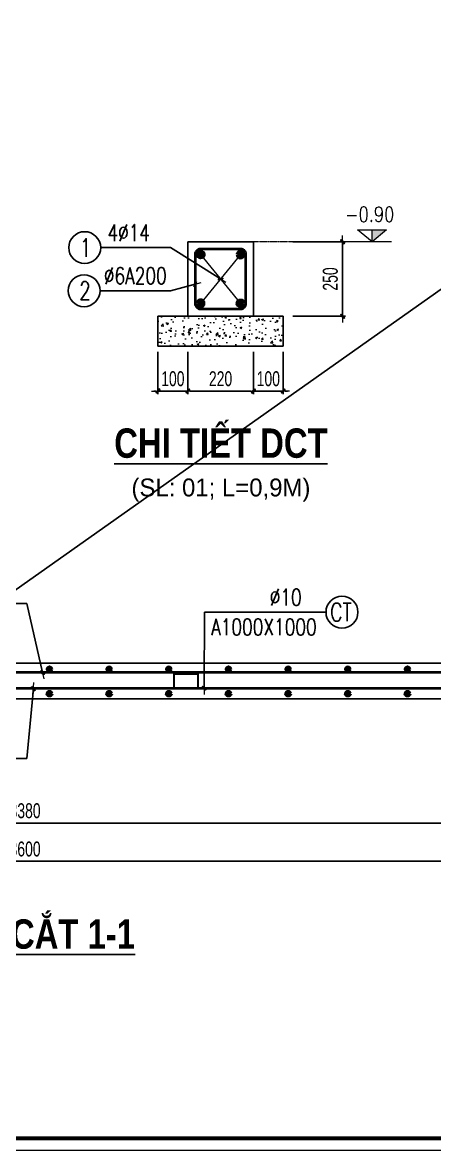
# Model space of a CAD drawing. Header units: millimetres. Extents: x -178395 to 493851, y -561170 to -280028.
# Drawn here: x -95267 to -88365, y -480365 to -461455 of the extents above; entities that cross this region are included whole.
import ezdxf
from ezdxf.enums import TextEntityAlignment as Align

# ---------------------------------------------------------------- set-up
doc = ezdxf.new("R2010")
doc.units = ezdxf.units.MM
doc.header["$MEASUREMENT"] = 0
doc.header["$PDMODE"] = 32
doc.linetypes.add('CENTER', pattern=[2, 1.25, -0.25, 0.25, -0.25])
doc.layers.get('Defpoints').update_dxf_attribs({"color": 1})
for name, color, linetype, lineweight in [('Dim', 252, 'Continuous', 13), ('Khungten_LCDI', 7, 'Continuous', 5), ('LC Dim', 8, 'Continuous', 18), ('LC Hatch', 252, 'Continuous', 9), ('LC Net dam 1', 30, 'Continuous', 30), ('LC Net dam2', 6, 'Continuous', 40), ('LC Net dam3', 1, 'Continuous', 60), ('LC Net thay', 63, 'Continuous', 25), ('LC Text1', 3, 'Continuous', 20), ('LC Text2', 7, 'Continuous', 25), ('truc', 76, 'CENTER', 9)]:
    doc.layers.add(name, color=color, linetype=linetype, lineweight=lineweight)
doc.layers.add('KCS_Plotter', color=11, linetype='Continuous', plot=False)
doc.styles.add('1', font='vnsimli.shx', dxfattribs={"width": 0.6})
doc.styles.add('HOATBIF', font='hoatbif.shx', dxfattribs={"width": 0.7})
doc.styles.add('Khungten', font='VHAVAN.TTF', dxfattribs={"width": 0.9, "height": 5000})
doc.styles.add('LC 1', font='VHAVANB.TTF')
doc.styles.add('LC 3', font='vnsimli.shx', dxfattribs={"width": 0.75})
doc.styles.add('LC3', font='VHARIALB.TTF', dxfattribs={"width": 0.8})
doc.styles.add('T1', font='Vnsimli.shx', dxfattribs={"width": 0.8})
doc.styles.add('Title', font='VHBLACK.TTF', dxfattribs={"width": 0.8})
doc.dimstyles.new('1-100', dxfattribs={"dimscale": 100, "dimtxt": 2.5, "dimasz": 0.35, "dimexe": 0.5, "dimexo": 0, "dimgap": 0.8, "dimtad": 1, "dimdec": 0, "dimzin": 0, "dimdsep": 46, "dimtxsty": 'HOATBIF', "dimblk1": 'DOT', "dimblk2": 'DOT', "dimsah": 1, "dimcen": -1, "dimdle": 1, "dimclrd": 256, "dimclre": 256, "dimclrt": 4, "dimadec": 3, "dimazin": 2, "dimtfac": 0.333333, "dimtdec": 0, "dimtix": 1, "dimtmove": 2, "dimatfit": 3, "dimldrblk": 'DOT', "dimfxl": 1, "dimtvp": 0.833333, "dimtolj": 1, "dimtzin": 0, "dimarcsym": 0})
doc.dimstyles.new('1-100$7', dxfattribs={"dimtxt": 230, "dimasz": 300, "dimexe": 50, "dimexo": 300, "dimgap": 80, "dimtad": 1, "dimdec": 3, "dimzin": 12, "dimdsep": 46, "dimtxsty": '1', "dimblk1": 'ARCHTICK', "dimblk2": 'ARCHTICK', "dimsah": 1, "dimcen": 0.09, "dimdle": 160, "dimclrd": 6, "dimclre": 6, "dimclrt": 2, "dimadec": 3, "dimazin": 3, "dimtfac": 1, "dimtdec": 3, "dimtix": 1, "dimtmove": 2, "dimatfit": 3, "dimldrblk": 'DOTSMALL', "dimfxl": 1, "dimtolj": 1, "dimtzin": 15, "dimarcsym": 0})
doc.dimstyles.new('1-110', dxfattribs={"dimscale": 110, "dimtxt": 2.5, "dimasz": 0.35, "dimexe": 0.5, "dimexo": 1, "dimgap": 0.8, "dimtad": 1, "dimdec": 0, "dimzin": 0, "dimdsep": 46, "dimtxsty": 'HOATBIF', "dimblk1": 'DOT', "dimblk2": 'DOT', "dimsah": 1, "dimcen": -1, "dimdle": 1, "dimclrd": 256, "dimclre": 256, "dimclrt": 4, "dimadec": 3, "dimazin": 2, "dimtfac": 0.333333, "dimtdec": 0, "dimtix": 1, "dimtmove": 2, "dimatfit": 3, "dimldrblk": 'DOT', "dimfxl": 1, "dimtvp": 0.833333, "dimtolj": 1, "dimtzin": 0, "dimarcsym": 0})

# ---------------------------------------------------------------- blocks, each defined once
blk = doc.blocks.new('lcdi fix')
at = {"layer": 'Defpoints', "lineweight": 0}
blk.add_lwpolyline([(-1200, -14850), (-1200, 14850), (40800, 14850), (40800, -14850)], close=True, dxfattribs=at)
at = {"layer": 'Khungten_LCDI', "color": 5, "lineweight": 60}
blk.add_lwpolyline([(0, -14650), (0, 14650), (40600, 14650), (40600, -14650)], close=True, dxfattribs=at)
at = {"color": 7, "style": 'Khungten', "width": 0.8}
for tag, p in [('REVISION', (39499, -10746)), ('NGAYHT', (39546, -11609))]:
    blk.add_attdef(tag, text='', height=200, dxfattribs=at).set_placement(p, align=Align.CENTER)
at = {"layer": 'LC Text1', "color": 3, "style": 'LC 1', "width": 1.834006}
for tag, p, p2 in [('TENBANVE1', (36913, -8886), (40339, -8886)), ('TENBANVE2', (36913, -9562), (40339, -9562))]:
    blk.add_attdef(tag, text='', height=250, dxfattribs=at).set_placement(p, p2, align=Align.FIT)
at = {"layer": 'LC Text1', "style": 'Title', "width": 0.7}
blk.add_attdef('SOBANVE', text='', height=250, dxfattribs=at).set_placement((39562, -13896), align=Align.CENTER)
blk = doc.blocks.new('DOT')
at = {"layer": 'LC Dim'}
blk.add_line((-3, 0), (3, 0), dxfattribs=at)
at = {"layer": 'LC Dim', "color": 4}
blk.add_line((-1, -1), (1, 1), dxfattribs=at)
blk.add_lwpolyline([(0.5, 1), (-1, -0.5), (-0.5, -1), (1, 0.5)], close=True, dxfattribs=at)
blk = doc.blocks.new('*D660')
at = {"layer": 'Defpoints', "color": 0, "transparency": 16777216}
for p in [(-90740, -465129), (-90740, -466379), (-89904, -466379)]:
    blk.add_point(p, dxfattribs=at)
at = {"layer": 'Dim', "lineweight": -2, "transparency": 16777216}
for p, q in [((-90740, -465129), (-89854, -465129)), ((-89904, -465164), (-89904, -466344)), ((-90740, -466379), (-89854, -466379))]:
    blk.add_line(p, q, dxfattribs=at)
at = {"layer": 'Dim', "lineweight": -2, "transparency": 16777216, "xscale": 35, "yscale": 35, "zscale": 35}
for p, rotation in [((-89904, -465129), 90), ((-89904, -466379), 270)]:
    blk.add_blockref('DOT', p, dxfattribs=dict(at, rotation=rotation))
at = {"layer": 'Dim', "color": 4, "transparency": 16777216, "insert": (-90109, -465754), "char_height": 250, "attachment_point": 5, "rotation": 90, "style": 'HOATBIF'}
blk.add_mtext('\\A1;250', dxfattribs=at)
blk = doc.blocks.new('_Dot')
at = {"color": 0, "linetype": 'ByBlock', "lineweight": -2}
blk.add_line((-0.5, 0), (-1, 0), dxfattribs=at)
at = {"color": 0, "linetype": 'ByBlock', "const_width": 0.5}
blk.add_lwpolyline([(-0.25, 0, 1), (0.25, 0, 1)], format="xyb", close=True, dxfattribs=at)
blk = doc.blocks.new('Caodo1')
at = {"layer": 'LC Text1'}
blk.add_hatch(color=4, dxfattribs=at).paths.add_polyline_path([(0, 200), (0, 0), (243, 200)])
at = {"layer": 'LC Text1', "color": 4}
for p, q in [((0, 0), (0, 200)), ((324, 0), (-324, 0))]:
    blk.add_line(p, q, dxfattribs=at)
blk.add_lwpolyline([(-243, 200), (243, 200), (0, 0), (0, 0)], close=True, dxfattribs=at)
at = {"layer": 'LC Text1', "color": 4, "style": 'T1', "width": 0.8}
blk.add_attdef('%%P0,00', text='', height=250, dxfattribs=at).set_placement((-39, 460), align=Align.MIDDLE_CENTER)
blk = doc.blocks.new('theptron1')
at = {"layer": 'LC Net dam3'}
for p, q in [((-0.5, 0), (0.5, 0)), ((-0.35, 0.35), (0.35, -0.35)), ((0.35, 0.35), (-0.35, -0.35)), ((0, 0.5), (0, -0.5))]:
    blk.add_line(p, q, dxfattribs=at)
blk.add_circle((0, 0), 0.5, dxfattribs=at)
blk = doc.blocks.new('*D648')
at = {"layer": 'Defpoints', "color": 0, "transparency": 16777216}
for p in [(-92999, -466977), (-92499, -466977), (-92499, -467633)]:
    blk.add_point(p, dxfattribs=at)
at = {"layer": 'Dim', "lineweight": -2, "transparency": 16777216}
for p, q in [((-92999, -466977), (-92999, -467683)), ((-92499, -466977), (-92499, -467683)), ((-93034, -467633), (-93069, -467633)), ((-92999, -467633), (-92499, -467633)), ((-92464, -467633), (-92429, -467633))]:
    blk.add_line(p, q, dxfattribs=at)
at = {"layer": 'Dim', "lineweight": -2, "transparency": 16777216, "xscale": 35, "yscale": 35, "zscale": 35}
blk.add_blockref('DOT', (-92999, -467633), dxfattribs=at)
at = {"layer": 'Dim', "lineweight": -2, "transparency": 16777216, "xscale": 35, "yscale": 35, "zscale": 35, "rotation": 180}
blk.add_blockref('DOT', (-92499, -467633), dxfattribs=at)
at = {"layer": 'Dim', "color": 4, "transparency": 16777216, "insert": (-92749, -467428), "char_height": 250, "attachment_point": 5, "style": 'HOATBIF'}
blk.add_mtext('\\A1;100', dxfattribs=at)
blk = doc.blocks.new('*D649')
at = {"layer": 'Defpoints', "color": 0, "transparency": 16777216}
for p in [(-92499, -466977), (-91399, -466977), (-91399, -467633)]:
    blk.add_point(p, dxfattribs=at)
at = {"layer": 'Dim', "lineweight": -2, "transparency": 16777216}
for p, q in [((-92499, -466977), (-92499, -467683)), ((-91399, -466977), (-91399, -467683)), ((-92464, -467633), (-91434, -467633))]:
    blk.add_line(p, q, dxfattribs=at)
at = {"layer": 'Dim', "lineweight": -2, "transparency": 16777216, "xscale": 35, "yscale": 35, "zscale": 35, "rotation": 180}
blk.add_blockref('DOT', (-92499, -467633), dxfattribs=at)
at = {"layer": 'Dim', "lineweight": -2, "transparency": 16777216, "xscale": 35, "yscale": 35, "zscale": 35}
blk.add_blockref('DOT', (-91399, -467633), dxfattribs=at)
at = {"layer": 'Dim', "color": 4, "transparency": 16777216, "insert": (-91949, -467428), "char_height": 250, "attachment_point": 5, "style": 'HOATBIF'}
blk.add_mtext('\\A1;220', dxfattribs=at)
blk = doc.blocks.new('*D650')
at = {"layer": 'Defpoints', "color": 0, "transparency": 16777216}
for p in [(-91399, -466977), (-90899, -466977), (-90899, -467633)]:
    blk.add_point(p, dxfattribs=at)
at = {"layer": 'Dim', "lineweight": -2, "transparency": 16777216}
for p, q in [((-91399, -466977), (-91399, -467683)), ((-90899, -466977), (-90899, -467683)), ((-91434, -467633), (-91469, -467633)), ((-91399, -467633), (-90899, -467633)), ((-90864, -467633), (-90829, -467633))]:
    blk.add_line(p, q, dxfattribs=at)
at = {"layer": 'Dim', "lineweight": -2, "transparency": 16777216, "xscale": 35, "yscale": 35, "zscale": 35}
blk.add_blockref('DOT', (-91399, -467633), dxfattribs=at)
at = {"layer": 'Dim', "lineweight": -2, "transparency": 16777216, "xscale": 35, "yscale": 35, "zscale": 35, "rotation": 180}
blk.add_blockref('DOT', (-90899, -467633), dxfattribs=at)
at = {"layer": 'Dim', "color": 4, "transparency": 16777216, "insert": (-91149, -467428), "char_height": 250, "attachment_point": 5, "style": 'HOATBIF'}
blk.add_mtext('\\A1;100', dxfattribs=at)
blk = doc.blocks.new('TIEUDE1')
at = {"layer": 'LC Text2', "color": 7, "style": 'LC 1'}
blk.add_attdef('TIªU§Ò', text='', height=5, dxfattribs=at).set_placement((0, 0), align=Align.BOTTOM_CENTER)
blk.add_attdef('TL', text='', height=3, dxfattribs=at).set_placement((0, -2), align=Align.TOP_CENTER)
blk = doc.blocks.new('*D684')
at = {"layer": 'Defpoints', "color": 0, "transparency": 16777216}
for p in [(-103675, -474283), (-86775, -474283), (-86775, -474876)]:
    blk.add_point(p, dxfattribs=at)
at = {"layer": 'LC Dim', "lineweight": -2, "transparency": 16777216}
for p, q in [((-103675, -474383), (-103675, -474926)), ((-86775, -474383), (-86775, -474926)), ((-103640, -474876), (-86810, -474876))]:
    blk.add_line(p, q, dxfattribs=at)
at = {"layer": 'LC Dim', "lineweight": -2, "transparency": 16777216, "xscale": 35, "yscale": 35, "zscale": 35, "rotation": 180}
blk.add_blockref('DOT', (-103675, -474876), dxfattribs=at)
at = {"layer": 'LC Dim', "lineweight": -2, "transparency": 16777216, "xscale": 35, "yscale": 35, "zscale": 35}
blk.add_blockref('DOT', (-86775, -474876), dxfattribs=at)
at = {"layer": 'LC Dim', "color": 4, "transparency": 16777216, "insert": (-95225, -474671), "char_height": 250, "attachment_point": 5, "style": 'HOATBIF'}
blk.add_mtext('\\A1;3380', dxfattribs=at)
blk = doc.blocks.new('*D686')
at = {"layer": 'Defpoints', "color": 0, "transparency": 16777216}
for p in [(-104225, -474513), (-86225, -474513), (-104225, -475518)]:
    blk.add_point(p, dxfattribs=at)
at = {"layer": 'LC Dim', "lineweight": -2, "transparency": 16777216}
for p, q in [((-104225, -474613), (-104225, -475568)), ((-86225, -474613), (-86225, -475568)), ((-86260, -475518), (-104190, -475518))]:
    blk.add_line(p, q, dxfattribs=at)
at = {"layer": 'LC Dim', "lineweight": -2, "transparency": 16777216, "xscale": 35, "yscale": 35, "zscale": 35, "rotation": 180}
blk.add_blockref('DOT', (-104225, -475518), dxfattribs=at)
at = {"layer": 'LC Dim', "lineweight": -2, "transparency": 16777216, "xscale": 35, "yscale": 35, "zscale": 35}
blk.add_blockref('DOT', (-86225, -475518), dxfattribs=at)
at = {"layer": 'LC Dim', "color": 4, "transparency": 16777216, "insert": (-95225, -475313), "char_height": 250, "attachment_point": 5, "style": 'HOATBIF'}
blk.add_mtext('\\A1;3600', dxfattribs=at)

msp = doc.modelspace()

# ---------------------------------------------------------------- hatches: boundary and pattern name
at = {"layer": 'LC Hatch'}
h = msp.add_hatch(dxfattribs=at)
h.set_pattern_fill('AR-CONC', color=256, scale=42.8571)
h.set_pattern_definition([(50, (-1626756.8, -717463.73), (307.396914, -26.893745), [32.142825, -353.571075]), (355, (-1626756.8, -717463.73), (-59.4648, 322.367735), [25.71426, -282.85686]), (100.4514, (-1626731.2, -717465.97), (247.932344, 295.473794), [27.3172, -300.489176]), (46.1842, (-1626756.8, -717378), (457.38856, -70.93665), [48.21424, -530.35661]), (96.6356, (-1626718.7, -717383.93), (400.56933, 417.47867), [40.9758, -450.73369]), (351.1842, (-1626756.8, -717378), (400.569, 417.47898), [38.57139, -424.28529]), (21, (-1626713.95, -717399.44), (255.817052, -172.55078), [32.142825, -353.571075]), (326, (-1626713.95, -717399.44), (104.277895, 310.77828), [25.71426, -282.85686]), (71.4514, (-1626692.64, -717413.82), (360.09505, 138.22722), [27.3172, -300.489176]), (37.5, (-1626756.81, -717463.73), (5.211361, 142.668652), [0, -279.428292, 0, -287.14257, 0, -283.928288]), (7.5, (-1626756.81, -717463.73), (112.743975, 169.033422), [0, -163.714122, 0, -272.999727, 0, -108.214178]), (327.5, (-1626852.38, -717463.73), (228.780815, -9.666364), [0, -107.14275, 0, -334.28538, 0, -443.570985]), (317.5, (-1626895.24, -717463.73), (249.93668, 42.902092), [0, -139.285575, 0, -221.999778, 0, -314.999685])])
h.paths.add_polyline_path([(-90899.3, -466878.9), (-90899.3, -466378.9), (-92999.3, -466378.9), (-92999.3, -466878.9)])

# ---------------------------------------------------------------- linework, layer by layer
at = {"layer": 'Dim'}
for p, q in [((-92283.7, -465344.4), (-91614.8, -466163.3)), ((-91614.8, -465344.4), (-92283.7, -466163.3))]:
    msp.add_line(p, q, dxfattribs=at)
at = {"layer": 'KCS_Plotter', "ltscale": 250}
msp.add_line((-108674.7, -480365.4), (-66674.7, -450665.4), dxfattribs=at)
at = {"layer": 'LC Net dam 1'}
msp.add_lwpolyline([(-92946.9, -472615.7), (-92724.9, -472615.7), (-92724.9, -472373.5), (-92331.8, -472373.5), (-92331.8, -472615.7), (-92116.9, -472615.7)], dxfattribs=at)
at = {"layer": 'LC Net dam2'}
for p, q in [((-85813.3, -472353.8), (-104637, -472353.8)), ((-85859.1, -472622.7), (-104591.2, -472622.7))]:
    msp.add_line(p, q, dxfattribs=at)
msp.add_lwpolyline([(-92288.3, -466253.9), (-91610.3, -466253.9, 0.4142136), (-91524.3, -466167.8), (-91524.3, -465339.9, 0.4142136), (-91610.3, -465253.9), (-92288.3, -465253.9, 0.4142136), (-92374.3, -465339.9), (-92374.3, -466167.8, 0.4142136)], format="xyb", close=True, dxfattribs=at)
at = {"layer": 'LC Net thay', "ltscale": 2}
for p, q in [((-91399.3, -465128.9), (-92499.3, -465128.9)), ((-92499.3, -465128.9), (-92499.3, -466378.9)), ((-91399.3, -466378.9), (-91399.3, -465128.9)), ((-90899.3, -466378.9), (-92999.3, -466378.9)), ((-90899.3, -466878.9), (-92999.3, -466878.9))]:
    msp.add_line(p, q, dxfattribs=at)
at = {"layer": 'LC Net thay'}
for p, q in [((-92999.3, -466378.9), (-92999.3, -466878.9)), ((-90899.3, -466378.9), (-90899.3, -466878.9)), ((-104775.2, -472195.3), (-85675.2, -472195.3)), ((-103675.2, -472795.3), (-86775.2, -472795.3))]:
    msp.add_line(p, q, dxfattribs=at)
at = {"layer": 'LC Text2', "ltscale": 100}
for centre in [(-94225.9, -465228.5), (-94236.8, -465950.9), (-89914.8, -471339.8)]:
    msp.add_circle(centre, 267.5, dxfattribs=at)
at = {"layer": 'truc'}
msp.add_line((-89732.5, -465128.9), (-91399.3, -465128.9), dxfattribs=at)

# ---------------------------------------------------------------- block references
at = {"layer": 'LC Dim', "yscale": 100.000000000162, "zscale": 100.000000000162}
for p, xscale in [((-92283.7, -465344.4), 100.000000000162), ((-91614.8, -465344.4), -100.000000000162)]:
    msp.add_blockref('theptron1', p, dxfattribs=dict(at, xscale=xscale))
at = {"layer": 'LC Dim', "rotation": 180}
for p, xscale, yscale, zscale in [((-92283.7, -466163.3), -100.000000000162, 100.000000000162, 100.000000000162), ((-91614.8, -466163.3), 100.000000000162, 100.000000000162, 100.000000000162), ((-94815.7, -472297.3), 64.00000000010367, 64.00000000010367, 64.00000000010367), ((-93815.7, -472297.3), 64.00000000010367, 64.00000000010367, 64.00000000010367), ((-92815.7, -472297.3), 64.00000000010367, 64.00000000010367, 64.00000000010367), ((-91815.7, -472297.3), 64.00000000010367, 64.00000000010367, 64.00000000010367), ((-90815.7, -472297.3), 64.00000000010367, 64.00000000010367, 64.00000000010367), ((-89815.7, -472297.3), 64.00000000010367, 64.00000000010367, 64.00000000010367), ((-88815.7, -472297.3), 64.00000000010367, 64.00000000010367, 64.00000000010367), ((-94815.7, -472705.7), 64.00000000010367, 64.00000000010367, 64.00000000010367), ((-93815.7, -472705.7), 64.00000000010367, 64.00000000010367, 64.00000000010367), ((-92815.7, -472705.7), 64.00000000010367, 64.00000000010367, 64.00000000010367), ((-91815.7, -472705.7), 64.00000000010367, 64.00000000010367, 64.00000000010367), ((-90815.7, -472705.7), 64.00000000010367, 64.00000000010367, 64.00000000010367), ((-89815.7, -472705.7), 64.00000000010367, 64.00000000010367, 64.00000000010367), ((-88815.7, -472705.7), 64.00000000010367, 64.00000000010367, 64.00000000010367)]:
    msp.add_blockref('theptron1', p, dxfattribs=dict(at, xscale=xscale, yscale=yscale, zscale=zscale))
at = {"layer": 'LC Net thay'}
msp.add_blockref('lcdi fix', (-107474.7, -465515.4), dxfattribs=at)
at = {"layer": 'LC Text1'}
ref = msp.add_blockref('Caodo1', (-89408.8, -465128.9), dxfattribs=at)
ref.add_attrib('%%P0,00', '-0.90', dxfattribs={"layer": 'LC Text2', "height": 250, "style": 'T1', "width": 0.8}).set_placement((-89447.9, -464669.4), align=Align.MIDDLE_CENTER)
at = {"layer": 'LC Text2'}
ref = msp.add_blockref('TIEUDE1', (-91942.8, -468900), dxfattribs=dict(at, xscale=100.0000000001933, yscale=100.0000000001933, zscale=100.0000000001933))
ref.add_attrib('TIªU§Ò', '%%Uchi tiÕt DCT', dxfattribs={"color": 7, "height": 492.441, "style": 'LC3', "width": 0.8}).set_placement((-91942.8, -468900), align=Align.BOTTOM_CENTER)
ref.add_attrib('TL', '(SL: 01; L=0,9m)', dxfattribs={"color": 7, "height": 300, "style": 'LC 1'}).set_placement((-91942.8, -469100), align=Align.TOP_CENTER)
ref = msp.add_blockref('TIEUDE1', (-95093.8, -477131.2), dxfattribs=dict(at, xscale=100.0000000001933, yscale=100.0000000001933, zscale=100.0000000001933))
ref.add_attrib('TIªU§Ò', '%%UmÆt C¾T 1-1', dxfattribs={"color": 7, "height": 492.441, "style": 'LC3', "width": 0.8}).set_placement((-95093.8, -477131.2), align=Align.BOTTOM_CENTER)

# ---------------------------------------------------------------- texts
at = {"layer": 'LC Text2', "linetype": 'ByBlock', "style": 'LC 3', "width": 0.75}
for s, p in [('4%%C14', (-93845.3, -465117.7)), ('%%C6A200', (-93904.9, -465840.1)), ('%%C10', (-91125, -471228.9)), ('A1000X1000', (-92106, -471728.4))]:
    msp.add_text(s, height=277.78, dxfattribs=at).set_placement(p)
at = {"layer": 'LC Text2', "ltscale": 100, "style": 'LC 3', "width": 0.75}
for s, height, p in [('1', 305.6, (-94210.8, -465228.5)), ('2', 305.6, (-94221.7, -465950.9)), ('CT', 305.56, (-89929.9, -471339.8))]:
    msp.add_text(s, height=height, dxfattribs=at).set_placement(p, align=Align.MIDDLE_CENTER)

# ---------------------------------------------------------------- dimensions: what is measured, and where the dimension line sits
at = {"layer": 'Dim'}
dim = msp.add_linear_dim(base=(-89903.9, -466378.9), p1=(-90740, -465128.9), p2=(-90740, -466378.9), angle=90, dimstyle='1-100', override={"dimlfac": 0.2}, dxfattribs=at)
dim.commit()
dim.dimension.update_dxf_attribs({"geometry": '*D660', "text_midpoint": (-90108.9, -465753.9)})
for base, p1, p2, picture, middle in [((-92499.3, -467632.6), (-92999.3, -466977.3), (-92499.3, -466977.3), '*D648', (-92749.3, -467427.6)), ((-91399.3, -467632.6), (-92499.3, -466977.3), (-91399.3, -466977.3), '*D649', (-91949.3, -467427.6)), ((-90899.3, -467632.6), (-91399.3, -466977.3), (-90899.3, -466977.3), '*D650', (-91149.3, -467427.6))]:
    dim = msp.add_linear_dim(base=base, p1=p1, p2=p2, dimstyle='1-100', override={"dimlfac": 0.2}, dxfattribs=at)
    dim.commit()
    dim.dimension.update_dxf_attribs({"geometry": picture, "text_midpoint": middle})
at = {"layer": 'LC Dim'}
for base, p1, p2, picture, middle in [((-86775.2, -474875.8), (-103675.2, -474283), (-86775.2, -474283), '*D684', (-95225.2, -474670.8)), ((-104225.2, -475517.9), (-86225.2, -474512.8), (-104225.2, -474512.8), '*D686', (-95225.2, -475312.9))]:
    dim = msp.add_linear_dim(base=base, p1=p1, p2=p2, dimstyle='1-110', override={"dimscale": 100, "dimlfac": 0.2}, dxfattribs=at)
    dim.commit()
    dim.dimension.update_dxf_attribs({"geometry": picture, "text_midpoint": middle})

# ---------------------------------------------------------------- leaders
at = {"layer": 'Dim'}
for points in [[(-91949.3, -465753.9), (-92789.6, -465228.5), (-93958.4, -465228.5)], [(-92374.3, -465840.5), (-92789.6, -465950.9), (-93969.2, -465950.9)], [(-94935.6, -472353.8), (-95196.2, -471192.9), (-96669, -471192.9)], [(-92224.4, -472615.7), (-92216.2, -471339.8), (-90182.4, -471339.8)], [(-95085.6, -472622.7), (-95197.4, -473794.4), (-96864.8, -473794.4)]]:
    msp.add_leader(points, dimstyle='1-100$7', override={"dimscale": 100, "dimtxt": 2.5, "dimasz": 0.35, "dimexe": 0.5, "dimexo": 0, "dimgap": 0.8, "dimdec": 0, "dimzin": 0, "dimtxsty": 'HOATBIF', "dimcen": -1, "dimdle": 1, "dimclrd": 256, "dimclre": 256, "dimclrt": 4, "dimazin": 2, "dimtfac": 0.333333, "dimtdec": 0, "dimldrblk": 'DOT', "dimtvp": 0.833333, "dimtzin": 0}, dxfattribs=at)

doc.saveas('drawing.dxf')
